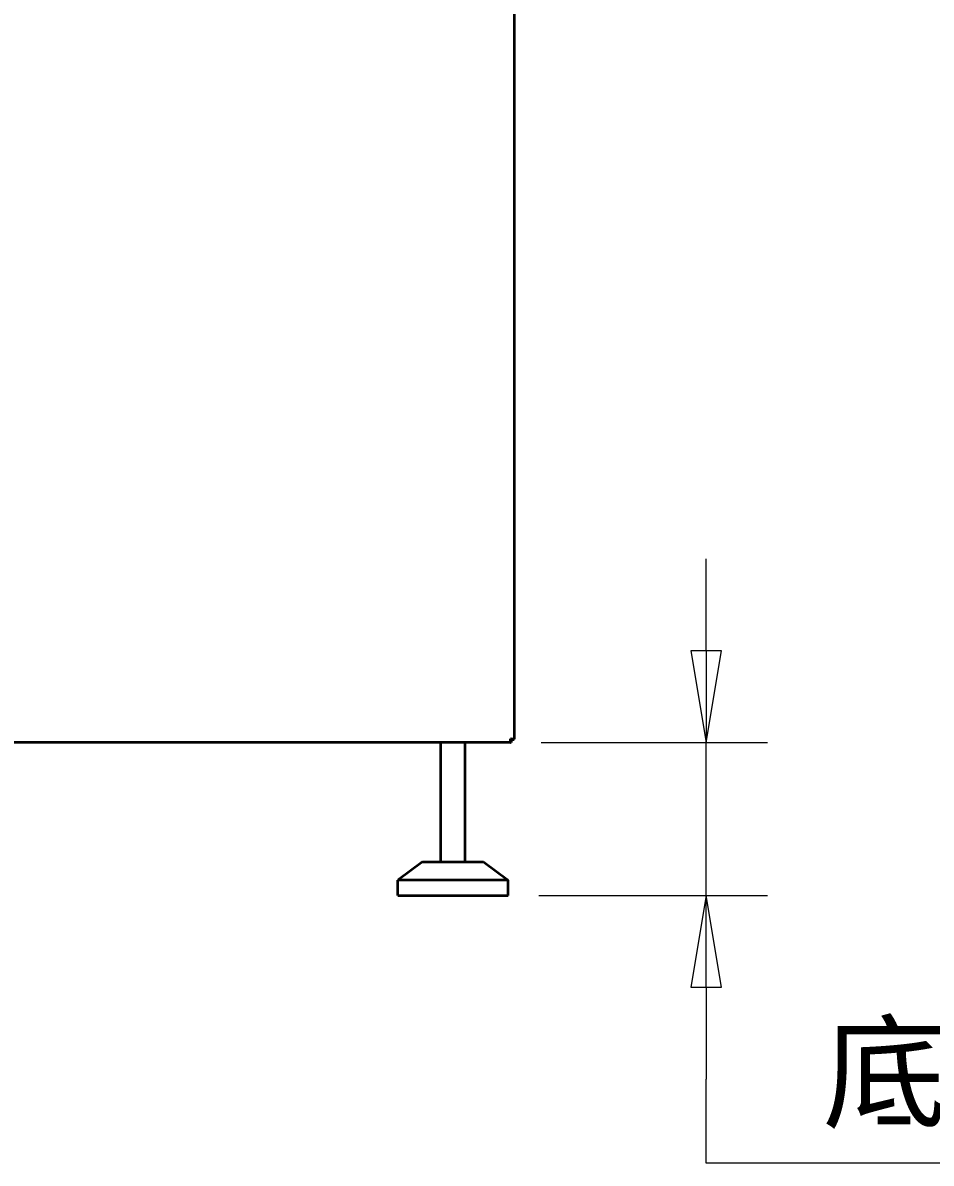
# Model space of a CAD drawing. Header units: millimetres. Extents: x 200 to 5740, y 200 to 4000.
# Drawn here: x 1177 to 1771, y 675 to 1420 of the extents above; entities that cross this region are included whole.
import ezdxf

# ---------------------------------------------------------------- set-up
doc = ezdxf.new("R2010")
doc.units = ezdxf.units.MM
doc.header["$LTSCALE"] = 20
doc.layers.add('可見 (ISO)', color=7, linetype='Continuous', lineweight=35)
doc.layers.add('標註 (ISO)', color=7, linetype='Continuous', lineweight=18)
doc.styles.add('註記文字 (JIS)', font='kaiu.ttf')
doc.dimstyles.new('預設 (JIS)', dxfattribs={"dimscale": 20, "dimtxt": 3, "dimasz": 3, "dimexe": 2, "dimexo": 1, "dimgap": 0.8, "dimtad": 1, "dimrnd": 1e-08, "dimdsep": 46, "dimtxsty": '註記文字 (JIS)', "dimblk": 'Filled-1', "dimcen": 0.09, "dimdle": 10, "dimclrd": 256, "dimclre": 256, "dimclrt": 256, "dimadec": 0, "dimazin": 2, "dimtfac": 0.833333, "dimtmove": 0, "dimatfit": 3, "dimfxl": 0, "dimtolj": 1, "dimtzin": 0, "dimlwd": -1, "dimlwe": -1, "dimarcsym": 0})

# ---------------------------------------------------------------- blocks, each defined once
blk = doc.blocks.new('Filled-1')
at = {"color": 0}
for p, q in [((0, 0), (-1, 0.167)), ((-1, 0.167), (-1, -0.167)), ((-1, 0), (0, 0)), ((-1, -0.167), (0, 0))]:
    blk.add_line(p, q, dxfattribs=at)
at = {"color": 0, "flags": 128}
blk.add_lwpolyline([(-1, -0.167), (0, 0)], dxfattribs=at)
at = {"color": 0}
blk.add_solid([(-1, -0.167), (0, 0), (-1, 0.167), (-1, -0.167)], dxfattribs=at)
blk = doc.blocks.new('*D44')
at = {"layer": 'Defpoints', "color": 0}
for p in [(1495.64, 949.57), (1623.59, 949.57), (1494.14, 849.57)]:
    blk.add_point(p, dxfattribs=at)
at = {"layer": '標註 (ISO)'}
for p, q in [((1623.59, 1009.57), (1623.59, 1069.57)), ((1515.64, 949.57), (1663.59, 949.57)), ((1623.59, 849.57), (1623.59, 949.57)), ((1514.14, 849.57), (1663.59, 849.57)), ((1623.59, 789.57), (1623.59, 729.57)), ((1623.59, 674.56), (1623.59, 729.57)), ((2171.74, 674.56), (1623.59, 674.56))]:
    blk.add_line(p, q, dxfattribs=at)
at = {"layer": '標註 (ISO)', "xscale": 60, "yscale": 60, "zscale": 60}
for p, rotation in [((1623.59, 949.57), 270), ((1623.59, 849.57), 90)]:
    blk.add_blockref('Filled-1', p, dxfattribs=dict(at, rotation=rotation))
at = {"layer": '標註 (ISO)', "insert": (1699.59, 763.81), "char_height": 60, "attachment_point": 1, "style": '註記文字 (JIS)'}
blk.add_mtext('\\A1;\\f標楷體|b0|i0;\\H59.9909;底座高度100', dxfattribs=at)

msp = doc.modelspace()

# ---------------------------------------------------------------- linework, layer by layer
at = {"layer": '可見 (ISO)'}
for p, q in [((1498.135, 2647.07), (1498.135, 952.07)), ((1495.635, 949.57), (700.635, 949.57)), ((1450.135, 871.57), (1450.135, 949.57)), ((1466.135, 871.57), (1466.135, 949.57)), ((1495.635, 949.57), (1495.635, 952.07)), ((1495.635, 952.07), (1498.135, 952.07)), ((1496.065, 951.57), (1495.635, 951.999)), ((1495.635, 951.717), (1495.664, 951.571)), ((1495.635, 951.57), (1496.065, 951.57)), ((1495.635, 949.57), (1496.065, 949.57)), ((1496.135, 951.64), (1495.706, 952.07)), ((1496.135, 952.04), (1495.989, 952.07)), ((1496.065, 951.57), (1496.065, 949.57)), ((1496.135, 952.07), (1496.135, 951.64)), ((1496.135, 951.64), (1498.135, 951.64)), ((1498.135, 951.64), (1498.135, 952.07)), ((1438.135, 871.57), (1422.135, 859.57)), ((1438.135, 871.57), (1478.135, 871.57)), ((1478.135, 871.57), (1494.135, 859.57)), ((1494.135, 859.57), (1422.135, 859.57)), ((1422.135, 849.57), (1422.135, 859.57)), ((1494.135, 849.57), (1494.135, 859.57)), ((1422.135, 849.57), (1494.135, 849.57))]:
    msp.add_line(p, q, dxfattribs=at)

# ---------------------------------------------------------------- dimensions: what is measured, and where the dimension line sits
at = {"layer": '標註 (ISO)'}
dim = msp.add_linear_dim(base=(1623.592, 949.57), p1=(1494.135, 849.57), p2=(1495.635, 949.57), angle=90, text='\\f標楷體|b0|i0;\\H59.9909;底座高度<>', dimstyle='預設 (JIS)', override={"dimgap": 0.8, "dimtih": 1, "dimtoh": 1, "dimdec": 2, "dimtol": 0, "dimlim": 0, "dimtp": 0, "dimtm": 0, "dimtdec": 2, "dimtofl": 1, "dimtmove": 1, "dimatfit": 1}, dxfattribs=at)
dim.commit()
dim.dimension.update_dxf_attribs({"geometry": '*D44', "text_midpoint": (1627.607, 674.563), "dimtype": 160})

doc.saveas('drawing.dxf')
